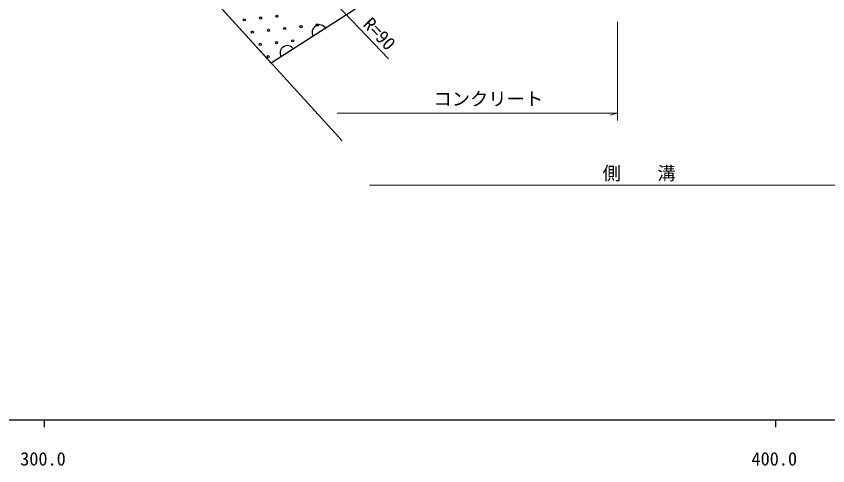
# Model space of a CAD drawing. Units: millimetres, scale not verified. Extents: x 40000 to 680000, y 20000 to 380000.
# Drawn here: x 364179 to 475150, y 198715 to 260183 of the extents above; entities that cross this region are included whole.
import ezdxf
from ezdxf.enums import TextEntityAlignment as Align

# ---------------------------------------------------------------- set-up
doc = ezdxf.new("R2010")
doc.units = ezdxf.units.MM
doc.header["$LTSCALE"] = 1000
for name, color, linetype, lineweight in [('M-OTRS', 6, 'Continuous', 25), ('M-STR-HTXT', 7, 'Continuous', 13), ('M-STR-STR3', 7, 'Continuous', 25), ('M-TTL-BAND', 7, 'Continuous', 25)]:
    doc.layers.add(name, color=color, linetype=linetype, lineweight=lineweight)
doc.styles.add('ＭＳ ゴシック', font='')
doc.styles.get('ＭＳ ゴシック').set_extended_font_data('MS Gothic')

# ---------------------------------------------------------------- blocks, each defined once
blk = doc.blocks.new('MARK28C15L14W1')
at = {"color": 7, "linetype": 'Continuous', "lineweight": 13}
blk.add_line((0, 0), (0.014, -0.05), dxfattribs=at)
blk = doc.blocks.new('MARK1169C15L12W1')
at = {"color": 7, "linetype": 'Continuous', "lineweight": 25}
blk.add_circle((0, 0), 0.05, dxfattribs=at)
blk = doc.blocks.new('MARK1221C15L12W1')
at = {"color": 7, "linetype": 'Continuous', "lineweight": 25}
blk.add_arc((0, 0), 0.05, 270, 90, dxfattribs=at)

msp = doc.modelspace()

# ---------------------------------------------------------------- linework, layer by layer
at = {"layer": 'M-OTRS'}
msp.add_line((408746, 243133), (388100, 265803), dxfattribs=at)
at = {"layer": 'M-STR-HTXT'}
for p, q in [((395944, 274454), (415093, 254345)), ((446414, 245916), (446414, 259419)), ((408058, 246916), (446414, 246916)), ((412476, 237092), (550509, 237092))]:
    msp.add_line(p, q, dxfattribs=at)
at = {"layer": 'M-STR-STR3'}
for p, q in [((421003, 267927), (399062, 253744)), ((399062, 253744), (391518, 262057))]:
    msp.add_line(p, q, dxfattribs=at)
at = {"layer": 'M-TTL-BAND'}
for p, q in [((40000, 205000), (579000, 205000)), ((368000, 205000), (368000, 204000)), ((468000, 205000), (468000, 204000))]:
    msp.add_line(p, q, dxfattribs=at)

# ---------------------------------------------------------------- block references
at = {"layer": 'M-STR-HTXT', "xscale": 20000, "yscale": 20000, "rotation": 270}
msp.add_blockref('MARK28C15L14W1', (446414, 246916), dxfattribs=at)
at = {"layer": 'M-STR-STR3'}
for name, p, xscale, yscale, rotation in [('MARK1169C15L12W1', (395368, 259692), 3000, 3000, 302.87898), ('MARK1169C15L12W1', (397590, 259937), 3000, 3000, 302.87898), ('MARK1169C15L12W1', (399813, 260183), 3000, 3000, 302.87898), ('MARK1169C15L12W1', (400898, 258504), 3000, 3000, 302.87898), ('MARK1169C15L12W1', (403121, 258750), 3000, 3000, 302.87898), ('MARK1221C15L12W1', (405644, 257999), 20000, 20000, 122.87898), ('MARK1169C15L12W1', (405343, 258996), 3000, 3000, 302.87898), ('MARK1169C15L12W1', (396453, 258012), 3000, 3000, 302.87898), ('MARK1169C15L12W1', (398676, 258258), 3000, 3000, 302.87898), ('MARK1169C15L12W1', (397539, 256332), 3000, 3000, 302.87898), ('MARK1169C15L12W1', (399761, 256578), 3000, 3000, 302.87898), ('MARK1221C15L12W1', (401256, 255163), 20000, 20000, 122.87898), ('MARK1169C15L12W1', (401984, 256824), 3000, 3000, 302.87898), ('MARK1169C15L12W1', (398625, 254653), 3000, 3000, 302.87898)]:
    msp.add_blockref(name, p, dxfattribs=dict(at, xscale=xscale, yscale=yscale, rotation=rotation))

# ---------------------------------------------------------------- texts
at = {"layer": 'M-STR-HTXT', "style": 'ＭＳ ゴシック'}
msp.add_text('R=90', height=1833, rotation=313.8, dxfattribs=at).set_placement((411062, 258570), align=Align.BOTTOM_LEFT)
msp.add_text('コンクリート', height=1833, dxfattribs=at).set_placement((421234, 247416), align=Align.BOTTOM_LEFT)
at = {"layer": 'M-STR-HTXT', "insert": (444357, 237592), "char_height": 1833, "attachment_point": 7, "style": 'ＭＳ ゴシック'}
msp.add_mtext('\\T3;側溝', dxfattribs=at)
at = {"layer": 'M-TTL-BAND', "style": 'ＭＳ ゴシック'}
for s, p in [('300.0', (364719, 198195)), ('400.0', (464719, 198195))]:
    msp.add_text(s, height=1833, dxfattribs=at).set_placement(p, align=Align.BOTTOM_LEFT)

doc.saveas('drawing.dxf')
